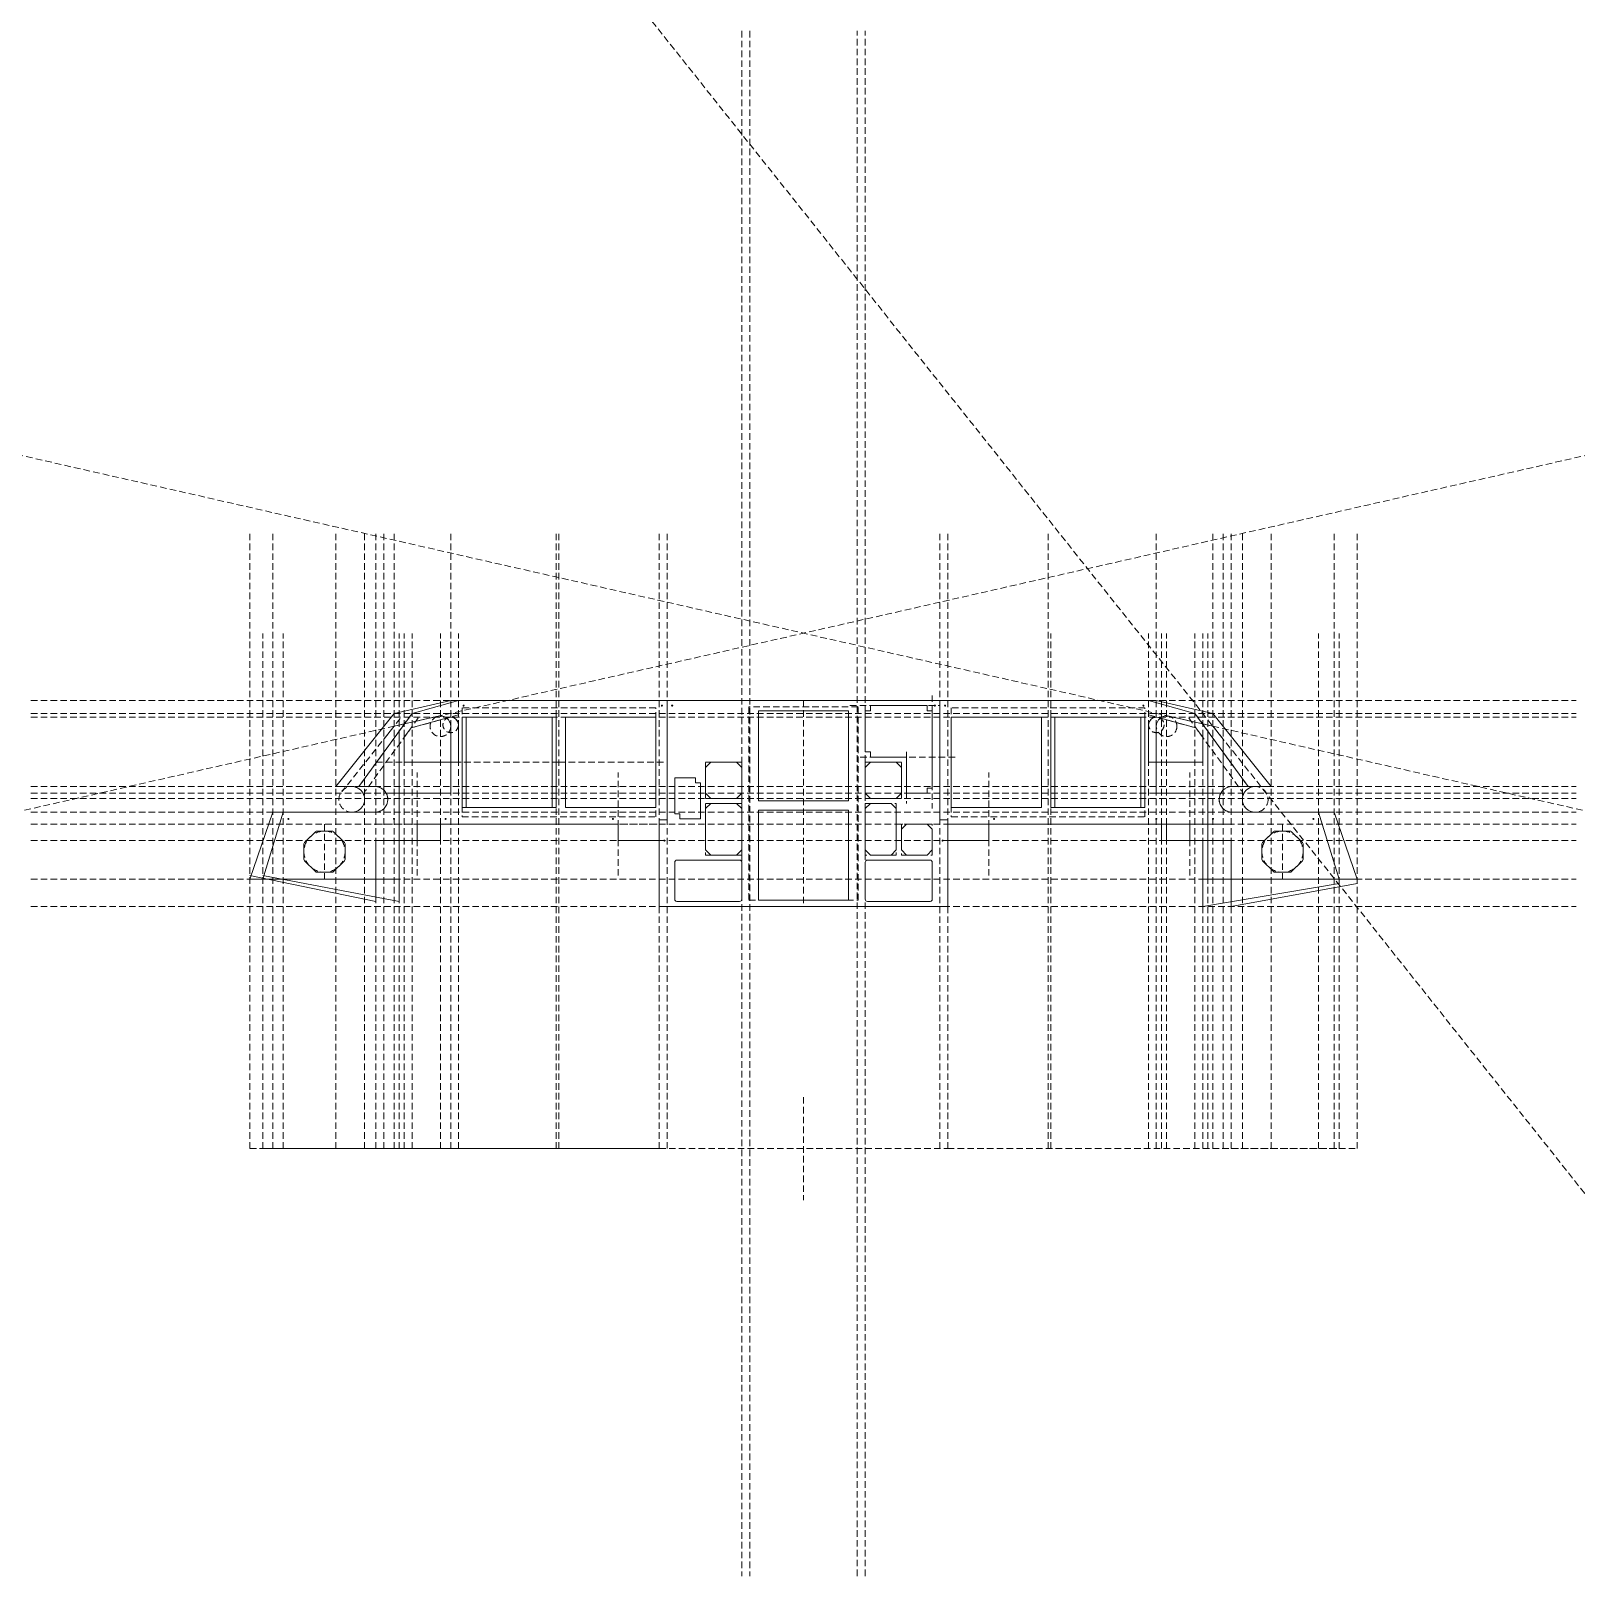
# Model space of a CAD drawing. Header units: millimetres. Extents: x -1500 to 1500, y -830 to 2170.
import ezdxf

# ---------------------------------------------------------------- set-up
doc = ezdxf.new("R2010")
doc.units = ezdxf.units.MM
doc.linetypes.add('HIDDENX2', pattern=[19.05, 12.7, -6.35])
doc.layers.get('0').update_dxf_attribs({"color": 54, "lineweight": 20, "true_color": 0x808000})
for name, color, linetype, lineweight, true_color in [('imperfections', 2, 'Continuous', 9, 0xffff00), ('new-cuts', 7, 'Continuous', 20, 0xffffff), ('new-size', 4, 'HIDDENX2', 0, 0x00ffff), ('panel-borders', 3, 'Continuous', 0, 0x00ff00), ('sketch', 14, 'HIDDENX2', 0, 0x800000)]:
    doc.layers.add(name, color=color, linetype=linetype, lineweight=lineweight, true_color=true_color)

# ---------------------------------------------------------------- blocks, each defined once
blk = doc.blocks.new('hole')
at = {"layer": 'new-cuts'}
blk.add_circle((10, 10), 1, dxfattribs=at)
blk = doc.blocks.new('hole-direct')
at = {"layer": 'new-cuts'}
blk.add_circle((0, 10), 1, dxfattribs=at)

msp = doc.modelspace()

# ---------------------------------------------------------------- linework, layer by layer
for p, q in [((-685, 870), (-795, 845)), ((-685, 870), (685, 870)), ((685, 870), (795, 845)), ((-795, 845), (-908, 703)), ((87.5, 850), (-87.5, 850)), ((-87.5, 850), (-87.5, 675)), ((87.5, 675), (87.5, 850)), ((795, 845), (908, 703)), ((-815, 794.9), (-795, 820)), ((-795, 820), (-709.4, 839.4)), ((-685, 819.9), (-685, 690)), ((-488, 837.5), (-663, 837.5)), ((-663, 837.5), (-663, 662.5)), ((-488, 662.5), (-488, 837.5)), ((-287, 837.5), (-462, 837.5)), ((-462, 837.5), (-462, 662.5)), ((-287, 662.5), (-287, 837.5)), ((462, 837.5), (287, 837.5)), ((287, 837.5), (287, 662.5)), ((462, 662.5), (462, 837.5)), ((663, 837.5), (488, 837.5)), ((488, 837.5), (488, 662.5)), ((663, 662.5), (663, 837.5)), ((685, 819.9), (685, 690)), ((795, 820), (709.4, 839.4)), ((815, 794.9), (795, 820)), ((-815, 690), (-815, 794.9)), ((815, 690), (815, 794.9)), ((-908, 703), (-877, 703)), ((-815, 690), (-685, 690)), ((685, 690), (815, 690)), ((908, 703), (877, 703)), ((-663, 662.5), (-488, 662.5)), ((-462, 662.5), (-287, 662.5)), ((-87.5, 675), (87.5, 675)), ((287, 662.5), (462, 662.5)), ((488, 662.5), (663, 662.5)), ((-1030, 653), (-1075, 523)), ((-877, 653), (-1030, 653)), ((-750, 598), (-750, 630)), ((-750, 630), (-360, 630)), ((-360, 630), (-360, 598)), ((87.5, 657), (-87.5, 657)), ((-87.5, 657), (-87.5, 482)), ((87.5, 482), (87.5, 657)), ((360, 598), (360, 630)), ((360, 630), (750, 630)), ((750, 630), (750, 598)), ((877, 653), (1030, 653)), ((1030, 653), (1075, 523)), ((-830, 523), (-830, 598)), ((-830, 598), (-750, 598)), ((-360, 598), (-280, 598)), ((-280, 598), (-280, 470)), ((280, 470), (280, 598)), ((280, 598), (360, 598)), ((750, 598), (830, 598)), ((830, 598), (830, 523)), ((-1075, 530), (-830, 480)), ((-1075, 523), (-830, 523)), ((-830, 480), (-830, 523)), ((830, 523), (1075, 523)), ((830, 470), (830, 523)), ((830, 470), (1075, 515)), ((1075, 515), (1075, 523)), ((-87.5, 482), (87.5, 482)), ((-280, 470), (280, 470))]:
    msp.add_line(p, q)
for centre, radius, start, end in [((-705, 819.9), 20, 0, 102.8043), ((705, 819.9), 20, 77.1957, 180), ((-877, 678), 25, 270, 90), ((877, 678), 25, 90, 270)]:
    msp.add_arc(centre, radius, start, end)
at = {"layer": 'imperfections'}
for p, q in [((-1050, 530), (-785, 480)), ((-785, 480), (-785, 523)), ((775, 470), (775, 523)), ((775, 470), (1040, 515)), ((1040, 515), (1040, 523)), ((-280, 470), (280, 470))]:
    msp.add_line(p, q, dxfattribs=at)
at = {"layer": 'new-cuts'}
for p, q in [((-760, 845), (-670, 870)), ((-670, 870), (670, 870)), ((-760, 845), (-863, 703)), ((87.5, 850), (-87.5, 850)), ((-87.5, 850), (-87.5, 675)), ((87.5, 675), (87.5, 850)), ((120, 770), (120, 850)), ((120, 850), (130, 850)), ((130, 850), (130, 860)), ((130, 860), (240, 860)), ((240, 860), (240, 850)), ((240, 850), (250, 850)), ((250, 850), (250, 700)), ((760, 845), (670, 870)), ((760, 845), (863, 703)), ((-775, 798.8), (-762, 816.7)), ((-762, 816.7), (-689, 837)), ((-670, 750), (-670, 822.5)), ((-480, 837.5), (-655, 837.5)), ((-655, 837.5), (-655, 662.5)), ((-480, 662.5), (-480, 837.5)), ((-287, 837.5), (-462, 837.5)), ((-462, 837.5), (-462, 662.5)), ((-287, 662.5), (-287, 837.5)), ((462, 837.5), (287, 837.5)), ((287, 837.5), (287, 662.5)), ((462, 662.5), (462, 837.5)), ((655, 837.5), (480, 837.5)), ((480, 837.5), (480, 662.5)), ((655, 837.5), (655, 662.5)), ((670, 750), (670, 822.5)), ((762, 816.7), (689, 837)), ((775, 798.8), (762, 816.7)), ((-775, 750), (-775, 798.8)), ((775, 750), (775, 798.8)), ((-775, 750), (-670, 750)), ((-190, 740), (-180, 750)), ((-180, 750), (-130, 750)), ((-130, 750), (-120, 740)), ((130, 770), (120, 770)), ((120, 740), (130, 750)), ((130, 760), (130, 770)), ((200, 760), (130, 760)), ((130, 750), (180, 750)), ((180, 750), (190, 740)), ((200, 690), (200, 760)), ((775, 750), (670, 750)), ((-250, 720), (-210, 720)), ((-250, 650), (-250, 720)), ((-210, 720), (-210, 710)), ((-190, 690), (-190, 740)), ((-120, 740), (-120, 690)), ((120, 690), (120, 740)), ((190, 740), (190, 690)), ((-832, 703), (-863, 703)), ((-210, 710), (-200, 710)), ((-200, 710), (-200, 640)), ((-180, 680), (-190, 690)), ((-120, 690), (-130, 680)), ((130, 680), (120, 690)), ((190, 690), (180, 680)), ((240, 690), (200, 690)), ((250, 700), (240, 700)), ((240, 700), (240, 690)), ((832, 703), (863, 703)), ((-655, 662.5), (-480, 662.5)), ((-462, 662.5), (-287, 662.5)), ((-180, 670), (-190, 660)), ((-190, 660), (-190, 580)), ((-130, 680), (-180, 680)), ((-130, 670), (-180, 670)), ((-120, 660), (-130, 670)), ((-120, 580), (-120, 660)), ((-87.5, 675), (87.5, 675)), ((120, 660), (130, 670)), ((120, 580), (120, 660)), ((180, 680), (130, 680)), ((130, 670), (170, 670)), ((170, 670), (180, 660)), ((180, 660), (180, 580)), ((287, 662.5), (462, 662.5)), ((480, 662.5), (655, 662.5)), ((-1050, 523), (-1010, 653)), ((-1010, 653), (-832, 653)), ((-705, 598), (-705, 630)), ((-705, 630), (-360, 630)), ((-360, 630), (-360, 598)), ((-240, 650), (-250, 650)), ((-240, 640), (-240, 650)), ((-200, 640), (-240, 640)), ((87.5, 657), (-87.5, 657)), ((-87.5, 657), (-87.5, 482)), ((87.5, 482), (87.5, 657)), ((190, 620), (200, 630)), ((200, 630), (240, 630)), ((240, 630), (250, 620)), ((360, 598), (360, 630)), ((360, 630), (695, 630)), ((695, 630), (695, 598)), ((832, 653), (1000, 653)), ((1000, 653), (1040, 523)), ((-947.7, 615.3), (-968.8, 594.2)), ((-915.1, 616.5), (-944.9, 616.5)), ((-891.2, 594.2), (-912.3, 615.3)), ((190, 580), (190, 620)), ((250, 620), (250, 580)), ((705, 598), (705, 630)), ((912.3, 615.3), (891.2, 594.2)), ((944.9, 616.5), (915.1, 616.5)), ((968.8, 594.2), (947.7, 615.3)), ((-970, 591.4), (-970, 561.6)), ((-890, 561.6), (-890, 591.4)), ((-785, 523), (-785, 598)), ((-785, 598), (-705, 598)), ((-360, 598), (-280, 598)), ((-280, 598), (-280, 470)), ((-190, 580), (-180, 570)), ((-180, 570), (-130, 570)), ((-130, 570), (-120, 580)), ((130, 570), (120, 580)), ((170, 570), (130, 570)), ((180, 580), (170, 570)), ((200, 570), (190, 580)), ((240, 570), (200, 570)), ((250, 580), (240, 570)), ((280, 470), (280, 598)), ((280, 598), (360, 598)), ((695, 598), (775, 598)), ((785, 598), (705, 598)), ((775, 523), (775, 598)), ((785, 523), (785, 598)), ((890, 591.4), (890, 561.6)), ((970, 561.6), (970, 591.4)), ((-968.8, 558.8), (-947.7, 537.7)), ((-912.3, 537.7), (-891.2, 558.8)), ((-250, 556), (-250, 484)), ((-124, 560), (-246, 560)), ((-120, 484), (-120, 556)), ((120, 556), (120, 484)), ((246, 560), (124, 560)), ((250, 484), (250, 556)), ((891.2, 558.8), (912.3, 537.7)), ((947.7, 537.7), (968.8, 558.8)), ((-1050, 523), (-785, 523)), ((-944.9, 536.5), (-915.1, 536.5)), ((775, 523), (1040, 523)), ((915.1, 536.5), (944.9, 536.5)), ((-246, 480), (-124, 480)), ((-87.5, 482), (87.5, 482)), ((124, 480), (246, 480)), ((-280, 470), (280, 470)), ((-785, 0), (-280, 0))]:
    msp.add_line(p, q, dxfattribs=at)
for centre, radius, start, end in [((-685, 822.5), 15, 0, 105.5241), ((685, 822.5), 15, 74.4759, 180), ((-832, 678), 25, 270, 90), ((832, 678), 25, 90, 270), ((-944.9, 612.5), 4, 90, 135), ((-915.1, 612.5), 4, 45, 90), ((915.1, 612.5), 4, 90, 135), ((944.9, 612.5), 4, 45, 90), ((-966, 591.4), 4, 135, 180), ((-894, 591.4), 4, 0, 45), ((894, 591.4), 4, 135, 180), ((966, 591.4), 4, 0, 45), ((-966, 561.6), 4, 180, 225), ((-894, 561.6), 4, 315, 0), ((-246, 556), 4, 90, 180), ((-124, 556), 4, 0, 90), ((124, 556), 4, 90, 180), ((246, 556), 4, 0, 90), ((894, 561.6), 4, 180, 225), ((966, 561.6), 4, 315, 0), ((-944.9, 540.5), 4, 225, 270), ((-915.1, 540.5), 4, 270, 315), ((915.1, 540.5), 4, 225, 270), ((944.9, 540.5), 4, 270, 315), ((-246, 484), 4, 180, 270), ((-124, 484), 4, 270, 0), ((124, 484), 4, 180, 270), ((246, 484), 4, 270, 0)]:
    msp.add_arc(centre, radius, start, end, dxfattribs=at)
at = {"layer": 'new-size'}
for p, q in [((-480, 0), (-480, 1200)), ((-1050, 0), (-1050, 1000)), ((-1010, 0), (-1010, 1000)), ((-785, 0), (-785, 1000)), ((-775, 0), (-775, 1000)), ((-760, 0), (-760, 1000)), ((-705, 0), (-705, 1000)), ((-670, 0), (-670, 1000)), ((-280, 0), (-280, 1000)), ((280, 0), (280, 1000)), ((480, 0), (480, 1000)), ((670, 0), (670, 1000)), ((695, 0), (695, 1000)), ((705, 0), (705, 1000)), ((760, 0), (760, 1000)), ((775, 0), (775, 1000)), ((775, 0), (775, 1000)), ((785, 0), (785, 1000)), ((1000, 0), (1000, 1000)), ((1040, 0), (1040, 1000)), ((-760, 845), (-863, 703)), ((-670, 842.2), (-762, 816.7)), ((670, 842.2), (762, 816.7)), ((760, 845), (863, 703)), ((-747.9, 836.2), (-850.9, 694.2)), ((747.9, 836.2), (850.9, 694.2)), ((-830, 750), (-630, 750)), ((-863, 703), (-832, 703)), ((863, 703), (832, 703)), ((-832, 653), (-1010, 653)), ((0, 100), (0, -100)), ((-1050, 0), (-785, 0)), ((-280, 0), (280, 0)), ((280, 0), (775, 0)), ((775, 0), (1040, 0))]:
    msp.add_line(p, q, dxfattribs=at)
for centre in [(-685, 822.5), (685, 822.5)]:
    msp.add_circle(centre, 15, dxfattribs=at)
for centre, start, end in [((-832, 678), 270, 90), ((832, 678), 90, 270)]:
    msp.add_arc(centre, 25, start, end, dxfattribs=at)
at = {"layer": 'panel-borders'}
for p, q in [((-265, 870), (-265, 638)), ((265, 870), (265, 638)), ((-785, 810.5), (-785, 598)), ((785, 810.5), (785, 598)), ((-265, 638), (-280, 638)), ((-280, 638), (-280, 598)), ((265, 638), (280, 638)), ((280, 638), (280, 598))]:
    msp.add_line(p, q, dxfattribs=at)
at = {"layer": 'sketch'}
for p, q in [((-120, 2170), (-120, -830)), ((-104, 2170), (-104, -830)), ((104, -830), (104, 2170)), ((120, -830), (120, 2170)), ((-1075, 0), (-1075, 1200)), ((-1030, 0), (-1030, 1200)), ((-908, 0), (-908, 1200)), ((-852, 0), (-852, 1200)), ((-830, 0), (-830, 1200)), ((-815, 0), (-815, 1200)), ((-795, 0), (-795, 1200)), ((-685, 0), (-685, 1200)), ((-475, 0), (-475, 1200)), ((-280, 0), (-280, 1200)), ((-265, 0), (-265, 1200)), ((265, 0), (265, 1200)), ((280, 0), (280, 1200)), ((475, 0), (475, 1200)), ((685, 0), (685, 1200)), ((795, 0), (795, 1200)), ((815, 0), (815, 1200)), ((830, 0), (830, 1200)), ((852, 0), (852, 1200)), ((908, 0), (908, 1200)), ((1030, 0), (1030, 1200)), ((1075, 0), (1075, 1200)), ((-1500, 870), (1500, 870)), ((-475, 870), (-475, 630)), ((0, 870), (0, 470)), ((250, 880), (250, 660)), ((475, 870), (475, 630)), ((-1500, 845), (1500, 845)), ((-287, 856), (-663, 856)), ((-663, 856), (-663, 644)), ((-287, 644), (-287, 856)), ((106, 858), (-106, 858)), ((-106, 858), (-106, 482)), ((90, 860), (265, 860)), ((106, 482), (106, 858)), ((663, 856), (287, 856)), ((287, 856), (287, 644)), ((663, 644), (663, 856)), ((-1500, 837.5), (1500, 837.5)), ((-782.8, 835.3), (-895.8, 693.3)), ((-475, 750), (-685, 750)), ((-475, 750), (-265, 750)), ((-190, 680), (-190, 750)), ((-190, 750), (-120, 750)), ((-120, 750), (-120, 680)), ((110, 760), (300, 760)), ((190, 750), (120, 750)), ((120, 750), (120, 680)), ((190, 680), (190, 750)), ((200, 770), (200, 670)), ((-750, 530), (-750, 730)), ((-360, 530), (-360, 730)), ((360, 530), (360, 730)), ((750, 530), (750, 730)), ((-1500, 703), (1500, 703)), ((-1500, 690), (1500, 690)), ((-1500, 680), (1500, 680)), ((-120, 680), (-190, 680)), ((-120, 670), (-190, 670)), ((-190, 670), (-190, 570)), ((-120, 570), (-120, 670)), ((120, 680), (190, 680)), ((120, 670), (180, 670)), ((120, 570), (120, 670)), ((180, 670), (180, 570)), ((-1500, 653), (1500, 653)), ((-1500, 630), (1500, 630)), ((-930, 630), (-930, 523)), ((-830, 630), (-280, 630)), ((-663, 644), (-287, 644)), ((250, 630), (190, 630)), ((190, 630), (190, 570)), ((250, 570), (250, 630)), ((280, 630), (830, 630)), ((287, 644), (663, 644)), ((930, 630), (930, 523)), ((-1500, 598), (1500, 598)), ((-190, 570), (-120, 570)), ((180, 570), (120, 570)), ((190, 570), (250, 570)), ((-1500, 523), (1500, 523)), ((-106, 482), (106, 482)), ((-1500, 470), (1500, 470)), ((-1075, 0), (-830, 0)), ((-830, 0), (-280, 0)), ((-280, 0), (280, 0)), ((280, 0), (830, 0)), ((830, 0), (1075, 0))]:
    msp.add_line(p, q, dxfattribs=at)
for p, direction in [((782.8, 835.3), (0.622677, -0.782479)), ((-679.6, 846.2), (-0.975133, -0.221621)), ((679.6, 846.2), (0.975133, -0.221621))]:
    msp.add_xline(p, direction, dxfattribs=at)
for centre, radius in [((-705, 819.9), 20), ((705, 819.9), 20), ((-877, 678), 25), ((877, 678), 25), ((-930, 576.5), 40), ((930, 576.5), 40)]:
    msp.add_circle(centre, radius, dxfattribs=at)

# ---------------------------------------------------------------- block references
at = {"yscale": -1}
for p in [(-670, 870), (265, 870)]:
    msp.add_blockref('hole', p, dxfattribs=at)
for name, p, rotation in [('hole', (-265, 870), 180), ('hole', (-265, 870), 270), ('hole', (670, 870), 180), ('hole-direct', (-280, 598), 270)]:
    msp.add_blockref(name, p, dxfattribs=dict(rotation=rotation))
for p in [(-1010, 630), (360, 630), (785, 630)]:
    msp.add_blockref('hole', p)
for name, p, rotation in [('hole', (-785, 630), 180), ('hole', (-360, 630), 180), ('hole', (695, 630), 180), ('hole', (1000, 630), 180), ('hole-direct', (280, 598), 270)]:
    msp.add_blockref(name, p, dxfattribs=dict(at, rotation=rotation))
at = {"layer": 'new-cuts', "yscale": -1, "rotation": 270}
msp.add_blockref('hole', (265, 870), dxfattribs=at)
at = {"layer": 'new-cuts'}
msp.add_blockref('hole', (-705, 630), dxfattribs=at)

doc.saveas('drawing.dxf')
